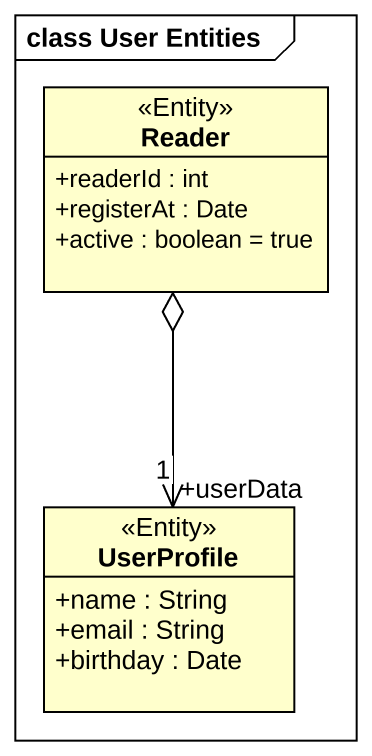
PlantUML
@startuml
mainframe class User Entities
hide circle
hide empty members
skinparam classAttributeIconSize 0
class Reader <<Entity>> {
  +readerId : int
  +registerAt : Date
  +active : boolean = true
}
class UserProfile <<Entity>> {
  +name : String
  +email : String
  +birthday : Date
}
Reader o--> "+userData\n1" UserProfile
@enduml
